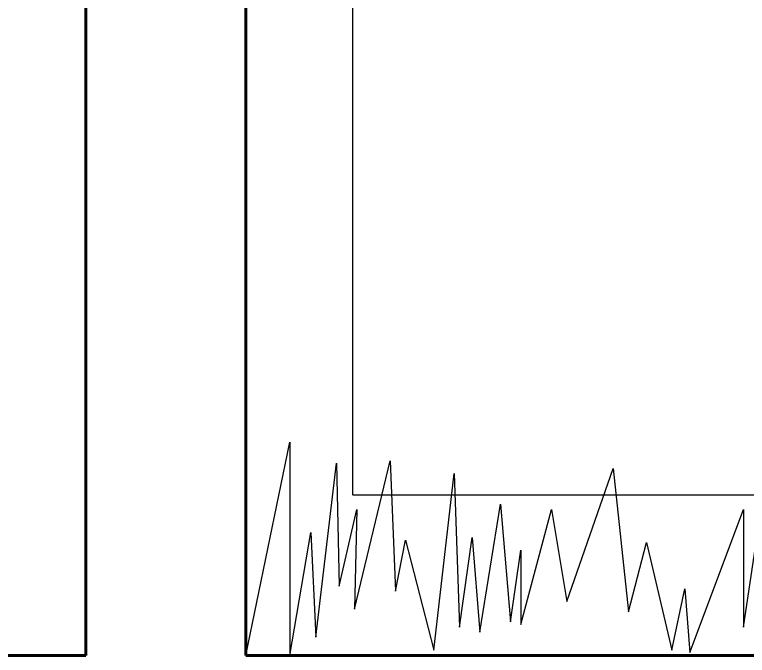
# Model space of a CAD drawing. Header units: millimetres. Extents: x -249630 to 95394, y -188036 to 109963.
# Drawn here: x -97541 to -96683, y 80497 to 81247 of the extents above; entities that cross this region are included whole.
import ezdxf

# ---------------------------------------------------------------- set-up
doc = ezdxf.new("R2010")
doc.units = ezdxf.units.MM
doc.linetypes.add('DASHED2', pattern=[9.525, 6.35, -3.175])
doc.layers.add('Layer5', color=84, linetype='Continuous')
doc.layers.add('Layer8', color=8, linetype='Continuous')
doc.layers.add('MUROS', color=6, linetype='Continuous', lineweight=60)

msp = doc.modelspace()

# ---------------------------------------------------------------- linework, layer by layer
at = {"layer": 'Layer5'}
msp.add_lwpolyline([(-97269.961, 80497.348), (-97218.839, 80746.666), (-97218.839, 80497.348), (-97194.07, 80641.176), (-97188.078, 80518.458), (-97164.11, 80721.99), (-97161.114, 80578.321), (-97140.143, 80668.114), (-97143.138, 80551.383), (-97101.195, 80724.983), (-97095.203, 80572.334), (-97083.219, 80632.197), (-97050.263, 80503.493), (-97026.296, 80710.018), (-97020.304, 80530.431), (-97005.324, 80635.19), (-96996.336, 80524.445), (-96972.369, 80674.1), (-96960.385, 80536.417), (-96948.401, 80620.224), (-96948.401, 80533.424), (-96912.449, 80668.114), (-96894.473, 80560.362), (-96840.546, 80716.004), (-96822.57, 80548.389), (-96801.599, 80629.204), (-96771.639, 80503.493), (-96756.659, 80575.328), (-96750.667, 80500.5), (-96687.752, 80668.114), (-96687.752, 80530.431), (-96672.772, 80632.197)], dxfattribs=at)
at = {"layer": 'Layer8', "linetype": 'DASHED2', "ltscale": 0.025}
for points in [[(-97144.961, 80684.848), (-97144.961, 81309.848)], [(-96519.961, 80684.848), (-97144.961, 80684.848)]]:
    msp.add_lwpolyline(points, dxfattribs=at)
at = {"layer": 'MUROS'}
for p, q in [((-97457.461, 80497.348), (-97457.461, 83497.348)), ((-97457.461, 80497.348), (-97457.461, 83497.348)), ((-97269.961, 80497.348), (-97269.961, 83497.348))]:
    msp.add_line(p, q, dxfattribs=at)
for points in [[(-99449.885, 80497.348), (-97457.461, 80497.348)], [(-97269.961, 80497.348), (-84894.961, 80497.348)]]:
    msp.add_lwpolyline(points, dxfattribs=at)

doc.saveas('drawing.dxf')
